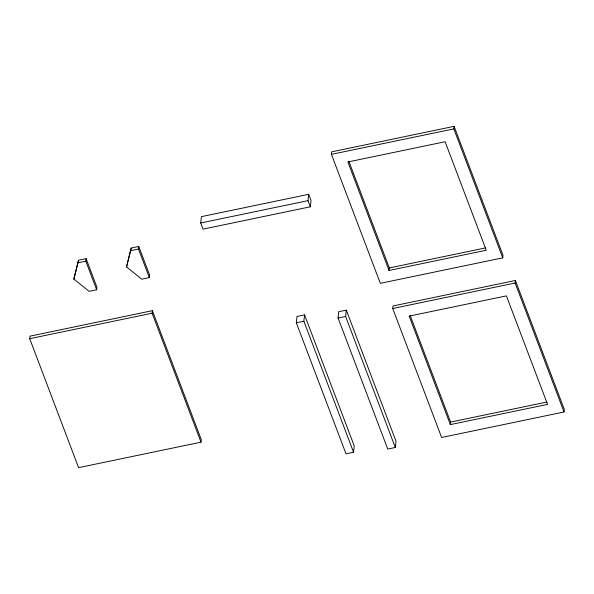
<?xml version="1.0" encoding="UTF-8"?>
<svg xmlns="http://www.w3.org/2000/svg" width="594" height="594" viewBox="0 0 594 594"><rect width="100%" height="100%" fill="white"/><g stroke="black" fill="none" stroke-linecap="round" stroke-linejoin="round"><path stroke-width="0.89" d="M29.7 338.684L29.967 336.152L152.376 310.669L201.277 439.634L201.01 442.166L78.601 467.656L29.7 338.684L152.109 313.201L152.376 310.669M73.864 279.098L78.542 260.224L86.1 258.65L96.941 287.244L96.666 289.775L89.115 291.35L73.864 279.098L78.542 260.224M96.666 289.775L85.826 261.182L86.1 258.65M126.537 266.936L131.215 248.054L138.766 246.48L149.614 275.074L149.339 277.613L141.78 279.187L126.537 266.936L131.215 248.054M149.339 277.613L138.499 249.02L138.766 246.48M200.72 222.988L201.396 216.654L308.694 194.312L311.026 200.453L310.343 206.794L203.051 229.128L200.72 222.988L308.019 200.646L308.694 194.312M296.317 322.787L296.993 316.454L304.551 314.879L354.224 445.894L353.549 452.227L345.998 453.801L296.317 322.787L303.876 321.213L304.551 314.879M331.422 154.366L331.697 151.834L454.098 126.344L502.999 255.316L502.732 257.848L380.323 283.331L331.422 154.366L453.831 128.883L454.098 126.344M338.075 318.042L338.751 311.702L346.302 310.127L395.983 441.149L395.307 447.482L387.748 449.057L338.075 318.042L345.626 316.468L346.302 310.127M389.033 270.478L347.898 161.976L445.114 141.736L486.256 250.237L389.033 270.478L389.308 267.939L348.819 161.167M392.723 308.509L392.99 305.969L515.399 280.487L564.3 409.452L564.033 411.984L441.624 437.474L392.723 308.509L515.132 283.019L515.399 280.487M450.334 424.613L409.199 316.119L506.415 295.879L547.557 404.373L450.334 424.613L450.608 422.082L410.12 315.31M130.94 250.594L138.499 249.02M78.274 262.756L85.826 261.182M389.308 267.939L485.617 247.891M450.608 422.082L546.918 402.027M515.132 283.019L564.033 411.984M453.831 128.883L502.732 257.848M308.019 200.646L310.343 206.794M345.626 316.468L395.307 447.482M303.876 321.213L353.549 452.227M152.109 313.201L201.01 442.166"/></g></svg>
